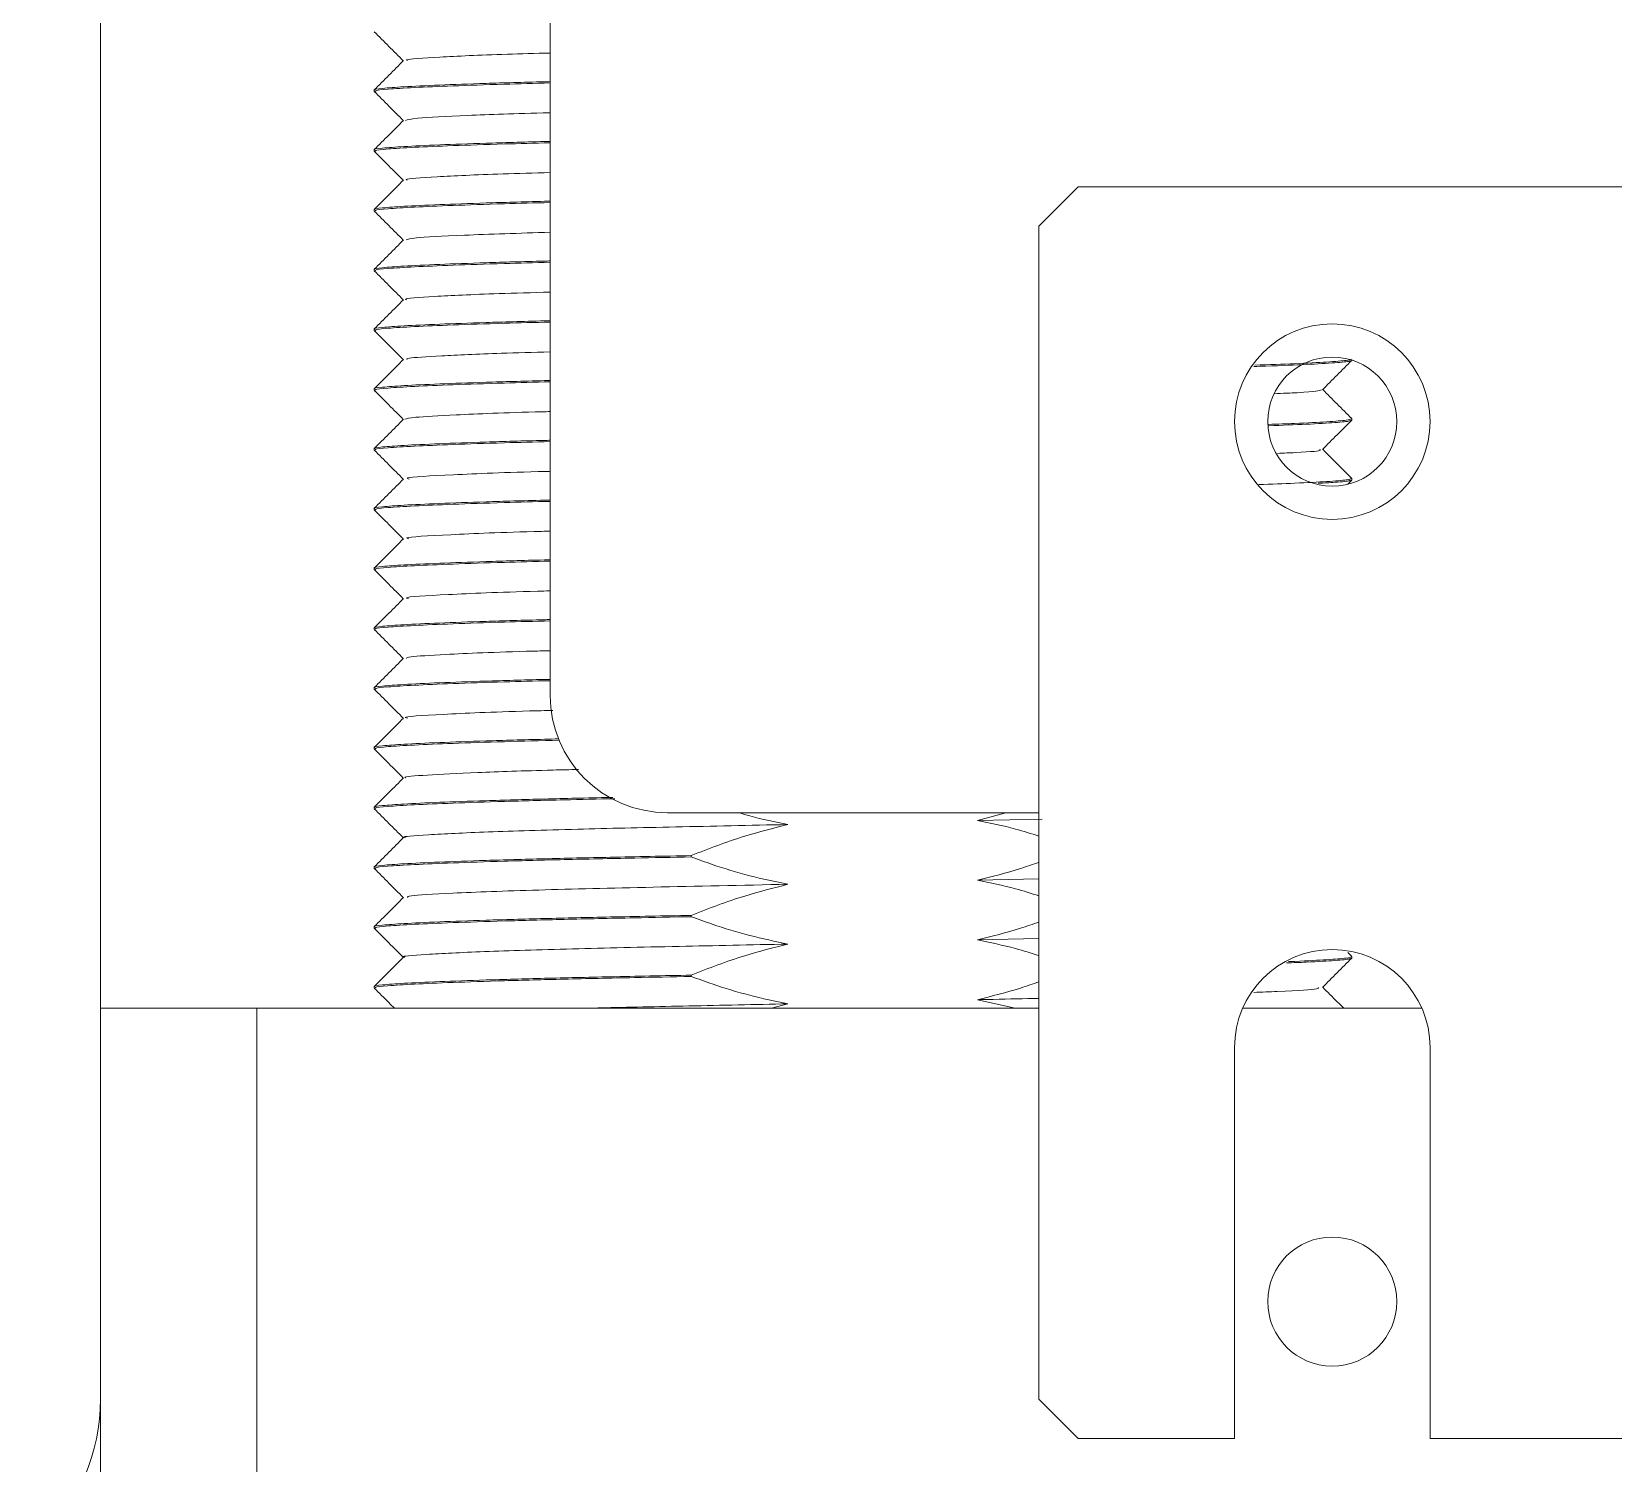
# Model space of a CAD drawing. Extents: x 500 to 100500, y -14500 to 21140.
# Drawn here: x 14013.95 to 14054.4, y -6887.68 to -6851.07 of the extents above; entities that cross this region are included whole.
import ezdxf

# ---------------------------------------------------------------- set-up
doc = ezdxf.new("R2010")
doc.units = 0
doc.linetypes.add('SLD-Solid', pattern=[0])
doc.layers.add('M06SMMF-001B', color=7, linetype='CONTINUOUS')
doc.layers.add('MODEL', color=7, linetype='SLD-Solid', lineweight=15)

# ---------------------------------------------------------------- blocks, each defined once
blk = doc.blocks.new('KA$C91237a23')
at = {"layer": 'MODEL', "color": 4}
for p, q in [((206.5, -131.4), (206.5, -17.4)), ((218, -17.4), (218, -139.4)), ((211, -115.955), (211, -115.921)), ((211, -117.483), (211, -117.449)), ((193, -118.4), (90, -118.4)), ((194, -119.4), (193, -118.4)), ((211, -119.012), (211, -118.978)), ((194, -149.4), (194, -119.4)), ((211, -120.54), (211, -120.506)), ((211, -122.068), (211, -122.034)), ((186, -122.828), (186, -122.833)), ((211, -123.597), (211, -123.563)), ((186, -124.327), (186, -124.361)), ((211, -125.125), (211, -125.091)), ((186, -125.855), (186, -125.889)), ((186.002, -125.893), (186.105, -125.996)), ((211, -126.653), (211, -126.619)), ((211, -128.182), (211, -128.148)), ((211, -129.71), (211, -129.676)), ((211, -131.238), (211, -131.204)), ((211, -132.766), (211, -132.732)), ((211, -134.295), (211, -134.261)), ((193.919, -134.561), (195.576, -134.597)), ((203.5, -134.4), (194, -134.4)), ((195.576, -134.597), (194.847, -134.4)), ((202.892, -135.497), (202.892, -135.531)), ((211, -135.823), (211, -135.789)), ((194, -136.091), (195.576, -136.126)), ((202.892, -137.025), (202.892, -137.059)), ((211, -137.351), (211, -137.317)), ((194, -137.619), (195.576, -137.654)), ((186, -138.082), (186, -138.116)), ((186.103, -137.976), (186.002, -138.077)), ((202.892, -138.554), (202.892, -138.587)), ((211, -138.88), (211, -138.846)), ((184.209, -139.4), (188.791, -139.4)), ((194, -139.4), (214, -139.4)), ((194.61, -139.4), (195.576, -139.182)), ((200.419, -139.287), (200.836, -139.4)), ((214, -154.4), (214, -139.4)), ((214, -139.4), (218, -139.4)), ((218, -139.4), (218, -154.4)), ((184, -140.4), (184, -150.4)), ((189, -150.4), (189, -140.4)), ((193, -150.4), (194, -149.4)), ((184, -150.4), (144, -150.4)), ((193, -150.4), (189, -150.4))]:
    blk.add_line(p, q, dxfattribs=at)
for centre, radius in [((186.5, -124.4), 2.5), ((186.5, -124.4), 1.65), ((186.5, -146.9), 1.65)]:
    blk.add_circle(centre, radius, dxfattribs=at)
for centre, radius, start, end in [((203.5, -131.4), 3, 270, 0), ((186.5, -140.4), 2.5, 0, 180), ((223, -149.4), 5, 180, 270)]:
    blk.add_arc(centre, radius, start, end, dxfattribs=at)
for points, knots in [([(210.255, -115.174), (210.378, -115.051), (210.626, -114.803), (210.874, -114.555), (210.998, -114.43)], [0, 0, 0, 0, 0.497278, 1, 1, 1, 1]), ([(210.149, -115.17), (210.168, -115.162), (210.239, -115.133), (209.402, -115.079), (208.095, -115.019), (206.879, -114.985), (206.5, -114.975)], [0, 0, 0, 0, 0.128191, 0.478774, 0.837631, 1, 1, 1, 1]), ([(210.998, -115.917), (210.873, -115.792), (210.624, -115.543), (210.375, -115.294), (210.251, -115.169)], [0, 0, 0, 0, 0.500001, 1, 1, 1, 1]), ([(206.5, -115.707), (206.548, -115.708), (207.176, -115.722), (208.16, -115.752), (209.388, -115.795), (210.285, -115.838), (210.823, -115.88), (211.048, -115.905), (210.99, -115.92), (210.986, -115.921)], [0, 0, 0, 0, 0.016287, 0.21176, 0.401728, 0.597205, 0.787183, 0.982671, 1, 1, 1, 1]), ([(210.955, -115.955), (210.966, -115.95), (211.002, -115.932), (210.685, -115.9), (210.033, -115.858), (209.017, -115.815), (207.845, -115.776), (206.902, -115.751), (206.5, -115.741)], [0, 0, 0, 0, 0.082612, 0.272856, 0.468618, 0.658863, 0.854624, 1, 1, 1, 1]), ([(210.255, -116.702), (210.378, -116.579), (210.626, -116.331), (210.874, -116.083), (210.998, -115.959)], [0, 0, 0, 0, 0.497278, 1, 1, 1, 1]), ([(210.198, -116.698), (210.143, -116.68), (210.021, -116.641), (208.681, -116.573), (207.419, -116.523), (206.505, -116.501), (206.5, -116.501)], [0, 0, 0, 0, 0.29093, 0.643826, 0.998286, 1, 1, 1, 1]), ([(210.998, -117.445), (210.873, -117.321), (210.624, -117.071), (210.375, -116.822), (210.251, -116.698)], [0, 0, 0, 0, 0.500001, 1, 1, 1, 1]), ([(206.5, -117.235), (206.548, -117.236), (207.176, -117.251), (208.16, -117.281), (209.388, -117.324), (210.285, -117.366), (210.823, -117.408), (211.048, -117.434), (210.99, -117.448), (210.986, -117.449)], [0, 0, 0, 0, 0.016287, 0.21176, 0.401728, 0.597205, 0.787183, 0.982671, 1, 1, 1, 1]), ([(210.955, -117.483), (210.966, -117.478), (211.002, -117.46), (210.685, -117.428), (210.033, -117.387), (209.017, -117.343), (207.845, -117.304), (206.902, -117.28), (206.5, -117.269)], [0, 0, 0, 0, 0.082612, 0.272856, 0.468618, 0.658863, 0.854624, 1, 1, 1, 1]), ([(210.255, -118.23), (210.378, -118.107), (210.626, -117.859), (210.874, -117.612), (210.998, -117.487)], [0, 0, 0, 0, 0.497278, 1, 1, 1, 1]), ([(210.155, -118.227), (210.175, -118.22), (210.259, -118.192), (209.46, -118.14), (208.182, -118.078), (206.918, -118.043), (206.5, -118.032)], [0, 0, 0, 0, 0.111116, 0.462017, 0.821917, 1, 1, 1, 1]), ([(210.998, -118.974), (210.873, -118.849), (210.624, -118.6), (210.375, -118.351), (210.251, -118.226)], [0, 0, 0, 0, 0.500001, 1, 1, 1, 1]), ([(206.5, -118.763), (206.548, -118.764), (207.176, -118.779), (208.16, -118.809), (209.388, -118.852), (210.285, -118.895), (210.823, -118.936), (211.048, -118.962), (210.99, -118.977), (210.986, -118.978)], [0, 0, 0, 0, 0.016287, 0.21176, 0.401728, 0.597205, 0.787183, 0.982671, 1, 1, 1, 1]), ([(210.955, -119.012), (210.966, -119.006), (211.002, -118.988), (210.685, -118.957), (210.033, -118.915), (209.017, -118.872), (207.845, -118.832), (206.902, -118.808), (206.5, -118.798)], [0, 0, 0, 0, 0.082612, 0.272856, 0.468618, 0.658863, 0.854624, 1, 1, 1, 1]), ([(210.255, -119.759), (210.378, -119.635), (210.626, -119.388), (210.874, -119.14), (210.998, -119.015)], [0, 0, 0, 0, 0.497278, 1, 1, 1, 1]), ([(210.183, -119.754), (210.138, -119.738), (210.033, -119.7), (208.818, -119.632), (207.288, -119.583), (206.5, -119.557)], [0, 0, 0, 0, 0.273278, 0.625813, 1, 1, 1, 1]), ([(210.998, -120.502), (210.873, -120.377), (210.624, -120.128), (210.375, -119.879), (210.251, -119.754)], [0, 0, 0, 0, 0.500001, 1, 1, 1, 1]), ([(206.5, -120.292), (206.548, -120.293), (207.176, -120.307), (208.16, -120.337), (209.388, -120.38), (210.285, -120.423), (210.823, -120.465), (211.048, -120.49), (210.99, -120.505), (210.986, -120.506)], [0, 0, 0, 0, 0.016287, 0.21176, 0.401728, 0.597205, 0.787183, 0.982671, 1, 1, 1, 1]), ([(210.955, -120.54), (210.966, -120.535), (211.002, -120.517), (210.685, -120.485), (210.033, -120.443), (209.017, -120.4), (207.845, -120.36), (206.902, -120.336), (206.5, -120.326)], [0, 0, 0, 0, 0.082612, 0.272856, 0.468618, 0.658863, 0.854624, 1, 1, 1, 1]), ([(210.255, -121.287), (210.378, -121.164), (210.626, -120.916), (210.874, -120.668), (210.998, -120.544)], [0, 0, 0, 0, 0.497278, 1, 1, 1, 1]), ([(210.164, -121.283), (210.184, -121.277), (210.279, -121.25), (209.521, -121.2), (208.251, -121.137), (206.957, -121.101), (206.5, -121.089)], [0, 0, 0, 0, 0.093709, 0.443838, 0.80366, 1, 1, 1, 1]), ([(210.998, -122.03), (210.873, -121.906), (210.624, -121.656), (210.375, -121.407), (210.251, -121.283)], [0, 0, 0, 0, 0.500001, 1, 1, 1, 1]), ([(206.5, -121.82), (206.548, -121.821), (207.176, -121.836), (208.16, -121.866), (209.388, -121.909), (210.285, -121.951), (210.823, -121.993), (211.048, -122.019), (210.99, -122.033), (210.986, -122.034)], [0, 0, 0, 0, 0.016287, 0.21176, 0.401728, 0.597205, 0.787183, 0.982671, 1, 1, 1, 1]), ([(210.955, -122.068), (210.966, -122.063), (211.002, -122.045), (210.685, -122.013), (210.033, -121.971), (209.017, -121.928), (207.845, -121.889), (206.902, -121.864), (206.5, -121.854)], [0, 0, 0, 0, 0.0826121, 0.2728563, 0.4686176, 0.6588627, 0.8546242, 1, 1, 1, 1]), ([(210.255, -122.815), (210.378, -122.692), (210.626, -122.444), (210.874, -122.196), (210.998, -122.072)], [0, 0, 0, 0, 0.497278, 1, 1, 1, 1]), ([(186.002, -122.836), (186.126, -122.961), (186.376, -123.21), (186.625, -123.459), (186.749, -123.583)], [0, 0, 0, 0, 0.500001, 1, 1, 1, 1]), ([(186.014, -122.799), (186.036, -122.81), (186.082, -122.835), (186.591, -122.875), (187.367, -122.917), (188.122, -122.944), (188.48, -122.956)], [0, 0, 0, 0, 0.23666, 0.504627, 0.765044, 1, 1, 1, 1]), ([(188.505, -122.99), (188.402, -122.987), (187.852, -122.97), (187.121, -122.938), (186.391, -122.896), (186.024, -122.86), (186.039, -122.84), (186.045, -122.833)], [0, 0, 0, 0, 0.059555, 0.319069, 0.586108, 0.845636, 1, 1, 1, 1]), ([(210.169, -122.811), (210.167, -122.8), (210.163, -122.771), (209.343, -122.718), (208.103, -122.662), (206.933, -122.628), (206.5, -122.616)], [0, 0, 0, 0, 0.180453, 0.493397, 0.8124782, 1, 1, 1, 1]), ([(210.998, -123.558), (210.873, -123.434), (210.624, -123.185), (210.375, -122.936), (210.251, -122.811)], [0, 0, 0, 0, 0.500001, 1, 1, 1, 1]), ([(206.5, -123.348), (206.548, -123.349), (207.176, -123.364), (208.16, -123.394), (209.388, -123.437), (210.285, -123.479), (210.823, -123.521), (211.048, -123.547), (210.99, -123.561), (210.986, -123.563)], [0, 0, 0, 0, 0.016287, 0.21176, 0.401728, 0.597205, 0.787183, 0.982671, 1, 1, 1, 1]), ([(186.745, -123.579), (186.622, -123.703), (186.374, -123.95), (186.127, -124.198), (186.002, -124.323)], [0, 0, 0, 0, 0.49707, 1, 1, 1, 1]), ([(186.774, -123.583), (186.835, -123.608), (186.916, -123.642), (187.771, -123.677), (187.982, -123.686)], [0, 0, 0, 0, 0.752678, 1, 1, 1, 1]), ([(210.955, -123.597), (210.966, -123.591), (211.002, -123.573), (210.685, -123.542), (210.033, -123.5), (209.017, -123.457), (207.845, -123.417), (206.902, -123.393), (206.5, -123.382)], [0, 0, 0, 0, 0.082612, 0.272856, 0.468618, 0.658863, 0.854624, 1, 1, 1, 1]), ([(210.255, -124.344), (210.378, -124.22), (210.626, -123.973), (210.874, -123.725), (210.998, -123.6)], [0, 0, 0, 0, 0.497278, 1, 1, 1, 1]), ([(210.216, -124.339), (210.164, -124.323), (210.053, -124.288), (208.876, -124.223), (207.642, -124.171), (206.568, -124.145), (206.5, -124.143)], [0, 0, 0, 0, 0.267112, 0.580956, 0.973377, 1, 1, 1, 1]), ([(186.002, -124.364), (186.126, -124.489), (186.376, -124.738), (186.625, -124.987), (186.749, -125.112)], [0, 0, 0, 0, 0.500001, 1, 1, 1, 1]), ([(186.014, -124.327), (186.036, -124.338), (186.081, -124.363), (186.595, -124.404), (187.272, -124.441), (187.896, -124.463), (188.128, -124.471)], [0, 0, 0, 0, 0.257561, 0.549193, 0.832609, 1, 1, 1, 1]), ([(188.122, -124.506), (187.785, -124.493), (187.073, -124.465), (186.4, -124.424), (186.023, -124.388), (186.039, -124.368), (186.045, -124.361)], [0, 0, 0, 0, 0.260152, 0.550297, 0.832279, 1, 1, 1, 1]), ([(210.998, -125.087), (210.873, -124.962), (210.624, -124.713), (210.375, -124.464), (210.251, -124.339)], [0, 0, 0, 0, 0.500001, 1, 1, 1, 1]), ([(206.5, -124.877), (206.548, -124.878), (207.176, -124.892), (208.16, -124.922), (209.388, -124.965), (210.285, -125.008), (210.823, -125.05), (211.048, -125.075), (210.99, -125.09), (210.986, -125.091)], [0, 0, 0, 0, 0.016287, 0.21176, 0.401728, 0.597205, 0.787183, 0.982671, 1, 1, 1, 1]), ([(210.955, -125.125), (210.966, -125.12), (211.002, -125.101), (210.685, -125.07), (210.033, -125.028), (209.017, -124.985), (207.845, -124.945), (206.902, -124.921), (206.5, -124.911)], [0, 0, 0, 0, 0.082612, 0.272856, 0.468618, 0.658863, 0.854624, 1, 1, 1, 1]), ([(186.745, -125.108), (186.622, -125.231), (186.374, -125.479), (186.127, -125.726), (186.002, -125.851)], [0, 0, 0, 0, 0.49707, 1, 1, 1, 1]), ([(186.824, -125.112), (186.811, -125.118), (186.755, -125.143), (187.075, -125.177), (187.741, -125.205), (187.901, -125.211)], [0, 0, 0, 0, 0.192466, 0.805966, 1, 1, 1, 1]), ([(210.255, -125.872), (210.378, -125.749), (210.626, -125.501), (210.874, -125.253), (210.998, -125.128)], [0, 0, 0, 0, 0.497278, 1, 1, 1, 1]), ([(210.108, -125.868), (210.137, -125.859), (210.248, -125.824), (209.052, -125.76), (207.657, -125.699), (206.538, -125.672), (206.5, -125.671)], [0, 0, 0, 0, 0.1487, 0.5637081, 0.9853472, 1, 1, 1, 1]), ([(186.014, -125.855), (186.036, -125.867), (186.081, -125.891), (186.592, -125.932), (187.34, -125.972), (188.057, -125.998), (188.379, -126.009)], [0, 0, 0, 0, 0.242276, 0.516602, 0.783198, 1, 1, 1, 1]), ([(186.86, -125.977), (186.709, -125.969), (186.306, -125.946), (186.028, -125.916), (186.04, -125.897), (186.045, -125.889)], [0, 0, 0, 0, 0.270717, 0.728008, 1, 1, 1, 1]), ([(210.998, -126.615), (210.873, -126.49), (210.624, -126.241), (210.375, -125.992), (210.251, -125.868)], [0, 0, 0, 0, 0.500001, 1, 1, 1, 1]), ([(206.5, -126.405), (206.548, -126.406), (207.176, -126.421), (208.16, -126.45), (209.388, -126.494), (210.285, -126.536), (210.823, -126.578), (211.048, -126.604), (210.99, -126.618), (210.986, -126.619)], [0, 0, 0, 0, 0.016287, 0.21176, 0.401728, 0.597205, 0.787183, 0.982671, 1, 1, 1, 1]), ([(210.955, -126.653), (210.966, -126.648), (211.002, -126.63), (210.685, -126.598), (210.033, -126.556), (209.017, -126.513), (207.845, -126.474), (206.902, -126.449), (206.5, -126.439)], [0, 0, 0, 0, 0.082612, 0.272856, 0.468618, 0.658863, 0.854624, 1, 1, 1, 1]), ([(210.255, -127.4), (210.378, -127.277), (210.626, -127.029), (210.874, -126.781), (210.998, -126.657)], [0, 0, 0, 0, 0.497278, 1, 1, 1, 1]), ([(210.115, -127.397), (210.145, -127.388), (210.268, -127.355), (209.113, -127.292), (207.734, -127.23), (206.573, -127.202), (206.5, -127.2)], [0, 0, 0, 0, 0.13393, 0.549048, 0.971666, 1, 1, 1, 1]), ([(210.998, -128.143), (210.873, -128.019), (210.624, -127.77), (210.375, -127.52), (210.251, -127.396)], [0, 0, 0, 0, 0.500001, 1, 1, 1, 1]), ([(206.5, -127.933), (206.548, -127.934), (207.176, -127.949), (208.16, -127.979), (209.388, -128.022), (210.285, -128.064), (210.823, -128.106), (211.048, -128.132), (210.99, -128.146), (210.986, -128.148)], [0, 0, 0, 0, 0.0162874, 0.2117598, 0.4017282, 0.5972051, 0.7871831, 0.9826712, 1, 1, 1, 1]), ([(210.955, -128.182), (210.966, -128.176), (211.002, -128.158), (210.685, -128.126), (210.033, -128.085), (209.017, -128.042), (207.845, -128.002), (206.902, -127.978), (206.5, -127.967)], [0, 0, 0, 0, 0.082612, 0.272856, 0.468618, 0.658863, 0.854624, 1, 1, 1, 1]), ([(210.255, -128.929), (210.378, -128.805), (210.626, -128.557), (210.874, -128.31), (210.998, -128.185)], [0, 0, 0, 0, 0.497278, 1, 1, 1, 1]), ([(210.123, -128.925), (210.153, -128.918), (210.288, -128.885), (209.178, -128.823), (207.793, -128.76), (206.608, -128.731), (206.5, -128.729)], [0, 0, 0, 0, 0.119092, 0.534104, 0.957485, 1, 1, 1, 1]), ([(210.998, -129.672), (210.873, -129.547), (210.624, -129.298), (210.375, -129.049), (210.251, -128.924)], [0, 0, 0, 0, 0.500001, 1, 1, 1, 1]), ([(206.5, -129.461), (206.548, -129.463), (207.176, -129.477), (208.16, -129.507), (209.388, -129.55), (210.285, -129.593), (210.823, -129.635), (211.048, -129.66), (210.99, -129.675), (210.986, -129.676)], [0, 0, 0, 0, 0.016287, 0.21176, 0.401728, 0.597205, 0.787183, 0.982671, 1, 1, 1, 1]), ([(210.955, -129.71), (210.966, -129.704), (211.002, -129.686), (210.685, -129.655), (210.033, -129.613), (209.017, -129.57), (207.845, -129.53), (206.902, -129.506), (206.5, -129.496)], [0, 0, 0, 0, 0.082612, 0.272856, 0.468618, 0.658863, 0.854624, 1, 1, 1, 1]), ([(210.255, -130.457), (210.378, -130.334), (210.626, -130.086), (210.874, -129.838), (210.998, -129.713)], [0, 0, 0, 0, 0.497278, 1, 1, 1, 1]), ([(210.177, -130.453), (210.164, -130.44), (210.132, -130.409), (209.113, -130.347), (207.864, -130.291), (206.643, -130.261), (206.5, -130.257)], [0, 0, 0, 0, 0.206875, 0.520271, 0.943722, 1, 1, 1, 1]), ([(210.998, -131.2), (210.873, -131.075), (210.624, -130.826), (210.375, -130.577), (210.251, -130.452)], [0, 0, 0, 0, 0.500001, 1, 1, 1, 1]), ([(206.5, -130.99), (206.548, -130.991), (207.176, -131.005), (208.16, -131.035), (209.388, -131.078), (210.285, -131.121), (210.823, -131.163), (211.048, -131.188), (210.99, -131.203), (210.986, -131.204)], [0, 0, 0, 0, 0.016287, 0.21176, 0.401728, 0.597205, 0.787183, 0.982671, 1, 1, 1, 1]), ([(210.955, -131.238), (210.966, -131.233), (211.002, -131.215), (210.685, -131.183), (210.033, -131.141), (209.017, -131.098), (207.845, -131.059), (206.902, -131.034), (206.5, -131.024)], [0, 0, 0, 0, 0.082612, 0.272856, 0.468618, 0.658863, 0.854624, 1, 1, 1, 1]), ([(210.255, -131.985), (210.378, -131.862), (210.626, -131.614), (210.874, -131.366), (210.998, -131.242)], [0, 0, 0, 0, 0.497278, 1, 1, 1, 1]), ([(210.145, -131.981), (210.172, -131.976), (210.326, -131.945), (209.298, -131.886), (207.908, -131.821), (206.631, -131.789), (206.428, -131.784)], [0, 0, 0, 0, 0.088589, 0.499487, 0.920389, 1, 1, 1, 1]), ([(210.998, -132.728), (210.873, -132.604), (210.624, -132.355), (210.375, -132.105), (210.251, -131.981)], [0, 0, 0, 0, 0.500001, 1, 1, 1, 1]), ([(210.955, -132.766), (210.966, -132.761), (211.002, -132.743), (210.685, -132.711), (210.033, -132.67), (209.018, -132.626), (207.773, -132.585), (206.744, -132.558), (206.257, -132.546)], [0, 0, 0, 0, 0.080194, 0.264869, 0.454901, 0.639577, 0.829608, 1, 1, 1, 1]), ([(206.278, -132.513), (206.402, -132.516), (207.107, -132.532), (208.163, -132.564), (209.387, -132.607), (210.285, -132.649), (210.823, -132.691), (211.048, -132.717), (210.99, -132.731), (210.986, -132.732)], [0, 0, 0, 0, 0.040332, 0.231027, 0.416352, 0.607051, 0.792385, 0.983095, 1, 1, 1, 1]), ([(210.255, -133.513), (210.378, -133.39), (210.626, -133.142), (210.874, -132.895), (210.998, -132.77)], [0, 0, 0, 0, 0.497278, 1, 1, 1, 1]), ([(210.187, -133.51), (210.201, -133.505), (210.277, -133.481), (209.715, -133.438), (208.441, -133.374), (207.038, -133.324), (205.998, -133.299), (205.779, -133.294)], [0, 0, 0, 0, 0.067749, 0.347206, 0.635207, 0.922831, 1, 1, 1, 1]), ([(210.998, -134.257), (210.873, -134.132), (210.624, -133.883), (210.375, -133.634), (210.251, -133.509)], [0, 0, 0, 0, 0.500001, 1, 1, 1, 1]), ([(210.955, -134.295), (210.966, -134.289), (211.002, -134.271), (210.686, -134.24), (210.032, -134.198), (209.023, -134.155), (207.724, -134.112), (206.32, -134.074), (205.285, -134.052), (204.845, -134.042)], [0, 0, 0, 0, 0.0696664, 0.2300985, 0.3951832, 0.555616, 0.7207009, 0.881144, 1, 1, 1, 1]), ([(204.894, -134.009), (204.917, -134.009), (205.563, -134.023), (206.685, -134.05), (208.177, -134.092), (209.383, -134.135), (210.286, -134.178), (210.823, -134.219), (211.048, -134.245), (210.99, -134.26), (210.986, -134.261)], [0, 0, 0, 0, 0.005897, 0.166796, 0.332361, 0.493264, 0.658833, 0.819744, 0.985323, 1, 1, 1, 1]), ([(194, -134.998), (194.199, -134.935), (194.716, -134.772), (195.248, -134.664), (195.576, -134.597)], [0, 0, 0, 0, 0.383735, 1, 1, 1, 1]), ([(201.67, -134.4), (201.579, -134.428), (201.169, -134.555), (200.748, -134.638), (200.419, -134.702)], [0, 0, 0, 0, 0.221079, 1, 1, 1, 1]), ([(210.255, -135.042), (210.378, -134.918), (210.626, -134.671), (210.874, -134.423), (210.998, -134.298)], [0, 0, 0, 0, 0.497278, 1, 1, 1, 1]), ([(210.198, -135.038), (210.212, -135.035), (210.328, -135.01), (209.686, -134.964), (208.228, -134.892), (205.976, -134.822), (203.326, -134.764), (201.395, -134.723), (200.419, -134.702)], [0, 0, 0, 0, 0.027104, 0.225962, 0.431405, 0.635388, 0.815795, 1, 1, 1, 1]), ([(200.419, -134.702), (200.79, -134.796), (201.395, -134.949), (202.216, -135.229), (202.666, -135.408), (202.892, -135.497)], [0, 0, 0, 0, 0.440715, 0.720095, 1, 1, 1, 1]), ([(210.998, -135.785), (210.873, -135.66), (210.624, -135.411), (210.375, -135.162), (210.251, -135.037)], [0, 0, 0, 0, 0.500001, 1, 1, 1, 1]), ([(202.892, -135.497), (203.597, -135.511), (204.937, -135.537), (206.697, -135.578), (208.174, -135.62), (209.384, -135.663), (210.286, -135.706), (210.823, -135.748), (211.048, -135.773), (210.99, -135.788), (210.986, -135.789)], [0, 0, 0, 0, 0.152071, 0.289311, 0.430531, 0.567775, 0.708998, 0.846249, 0.987481, 1, 1, 1, 1]), ([(195.576, -136.126), (195.205, -136.034), (194.673, -135.902), (194.156, -135.722), (194, -135.667)], [0, 0, 0, 0, 0.697905, 1, 1, 1, 1]), ([(202.892, -135.531), (202.713, -135.596), (202.221, -135.775), (201.399, -136.025), (200.747, -136.162), (200.419, -136.231)], [0, 0, 0, 0, 0.222516, 0.610328, 1, 1, 1, 1]), ([(210.955, -135.823), (210.966, -135.818), (211.002, -135.8), (210.686, -135.768), (210.032, -135.726), (209.021, -135.683), (207.729, -135.64), (206.158, -135.598), (204.529, -135.563), (203.381, -135.54), (202.892, -135.531)], [0, 0, 0, 0, 0.0595904, 0.1968188, 0.3380268, 0.4752559, 0.6164641, 0.7537019, 0.8949202, 1, 1, 1, 1]), ([(210.255, -136.57), (210.378, -136.447), (210.626, -136.199), (210.874, -135.951), (210.998, -135.827)], [0, 0, 0, 0, 0.497278, 1, 1, 1, 1]), ([(194, -136.526), (194.199, -136.463), (194.716, -136.3), (195.248, -136.192), (195.576, -136.126)], [0, 0, 0, 0, 0.383735, 1, 1, 1, 1]), ([(200.419, -136.231), (200.79, -136.324), (201.395, -136.478), (202.216, -136.758), (202.666, -136.936), (202.892, -137.025)], [0, 0, 0, 0, 0.440715, 0.720095, 1, 1, 1, 1]), ([(210.149, -136.566), (210.144, -136.553), (210.132, -136.52), (209.054, -136.455), (206.962, -136.376), (203.953, -136.305), (201.598, -136.255), (200.419, -136.231)], [0, 0, 0, 0, 0.120712, 0.323696, 0.554134, 0.776813, 1, 1, 1, 1]), ([(210.998, -137.313), (210.873, -137.189), (210.624, -136.939), (210.375, -136.69), (210.251, -136.566)], [0, 0, 0, 0, 0.500001, 1, 1, 1, 1]), ([(202.892, -137.059), (202.713, -137.124), (202.221, -137.303), (201.399, -137.553), (200.747, -137.69), (200.419, -137.759)], [0, 0, 0, 0, 0.222516, 0.610328, 1, 1, 1, 1]), ([(202.892, -137.025), (203.597, -137.039), (204.937, -137.065), (206.697, -137.106), (208.174, -137.148), (209.384, -137.192), (210.286, -137.234), (210.823, -137.276), (211.048, -137.302), (210.99, -137.316), (210.986, -137.317)], [0, 0, 0, 0, 0.152071, 0.289311, 0.430531, 0.567775, 0.708998, 0.846249, 0.987481, 1, 1, 1, 1]), ([(210.955, -137.351), (210.966, -137.346), (211.002, -137.328), (210.686, -137.296), (210.032, -137.254), (209.021, -137.211), (207.729, -137.169), (206.158, -137.127), (204.529, -137.091), (203.381, -137.069), (202.892, -137.059)], [0, 0, 0, 0, 0.05959, 0.196819, 0.338027, 0.475256, 0.616464, 0.753702, 0.89492, 1, 1, 1, 1]), ([(195.576, -137.654), (195.205, -137.562), (194.673, -137.43), (194.156, -137.25), (194, -137.196)], [0, 0, 0, 0, 0.6979052, 1, 1, 1, 1]), ([(210.255, -138.098), (210.378, -137.975), (210.626, -137.727), (210.874, -137.479), (210.998, -137.355)], [0, 0, 0, 0, 0.497278, 1, 1, 1, 1]), ([(194, -138.054), (194.199, -137.992), (194.716, -137.828), (195.248, -137.72), (195.576, -137.654)], [0, 0, 0, 0, 0.383735, 1, 1, 1, 1]), ([(200.419, -137.759), (200.79, -137.853), (201.395, -138.006), (202.216, -138.286), (202.666, -138.464), (202.892, -138.554)], [0, 0, 0, 0, 0.440715, 0.720095, 1, 1, 1, 1]), ([(210.215, -138.094), (210.225, -138.092), (210.346, -138.069), (209.734, -138.024), (208.327, -137.952), (206.048, -137.88), (203.349, -137.821), (201.364, -137.779), (200.419, -137.759)], [0, 0, 0, 0, 0.01728, 0.215629, 0.420946, 0.625219, 0.821551, 1, 1, 1, 1]), ([(186.002, -138.119), (186.126, -138.244), (186.376, -138.493), (186.625, -138.742), (186.749, -138.867)], [0, 0, 0, 0, 0.500001, 1, 1, 1, 1]), ([(186.014, -138.082), (186.035, -138.093), (186.078, -138.118), (186.605, -138.158), (187.131, -138.189), (187.566, -138.205), (187.619, -138.207)], [0, 0, 0, 0, 0.295396, 0.6298696, 0.9549183, 1, 1, 1, 1]), ([(187.674, -138.242), (187.499, -138.235), (186.955, -138.214), (186.406, -138.179), (186.022, -138.143), (186.039, -138.123), (186.045, -138.116)], [0, 0, 0, 0, 0.156674, 0.487399, 0.808821, 1, 1, 1, 1]), ([(210.998, -138.841), (210.873, -138.717), (210.624, -138.468), (210.375, -138.219), (210.251, -138.094)], [0, 0, 0, 0, 0.500001, 1, 1, 1, 1]), ([(195.576, -139.182), (195.205, -139.09), (194.673, -138.959), (194.156, -138.778), (194, -138.724)], [0, 0, 0, 0, 0.697905, 1, 1, 1, 1]), ([(202.892, -138.587), (202.713, -138.652), (202.221, -138.831), (201.399, -139.082), (200.747, -139.219), (200.419, -139.287)], [0, 0, 0, 0, 0.222516, 0.610328, 1, 1, 1, 1]), ([(202.892, -138.554), (203.597, -138.567), (204.937, -138.594), (206.697, -138.635), (208.174, -138.677), (209.384, -138.72), (210.286, -138.762), (210.823, -138.804), (211.048, -138.83), (210.99, -138.844), (210.986, -138.846)], [0, 0, 0, 0, 0.152071, 0.289311, 0.430531, 0.567775, 0.708998, 0.846249, 0.987481, 1, 1, 1, 1]), ([(210.955, -138.88), (210.966, -138.874), (211.002, -138.856), (210.686, -138.825), (210.032, -138.783), (209.021, -138.74), (207.729, -138.697), (206.158, -138.655), (204.529, -138.62), (203.381, -138.597), (202.892, -138.587)], [0, 0, 0, 0, 0.05959, 0.196819, 0.338027, 0.475256, 0.616464, 0.753702, 0.89492, 1, 1, 1, 1]), ([(186.745, -138.862), (186.622, -138.986), (186.443, -139.165), (186.264, -139.344), (186.208, -139.4)], [0, 0, 0, 0, 0.68728, 1, 1, 1, 1]), ([(186.857, -138.867), (186.854, -138.878), (186.844, -138.911), (187.45, -138.956), (188.3, -138.987), (188.508, -138.995)], [0, 0, 0, 0, 0.281676, 0.824385, 1, 1, 1, 1]), ([(210.482, -139.4), (210.529, -139.352), (210.702, -139.18), (210.874, -139.008), (210.998, -138.883)], [0, 0, 0, 0, 0.276777, 1, 1, 1, 1]), ([(194, -139.148), (194.381, -139.156), (194.887, -139.167), (195.439, -139.179), (195.576, -139.182)], [0, 0, 0, 0, 0.752215, 1, 1, 1, 1]), ([(205.522, -139.4), (205.415, -139.397), (204.674, -139.376), (202.948, -139.342), (201.27, -139.306), (200.419, -139.287)], [0, 0, 0, 0, 0.077043, 0.531919, 1, 1, 1, 1])]:
    blk.add_open_spline(points, degree=3, knots=knots, dxfattribs=at)

msp = doc.modelspace()

# ---------------------------------------------------------------- block references
at = {"layer": 'M06SMMF-001B', "xscale": -1}
msp.add_blockref('KA$C91237a23', (14233.712, -6736.639, -79.039), dxfattribs=at)

doc.saveas('drawing.dxf')
